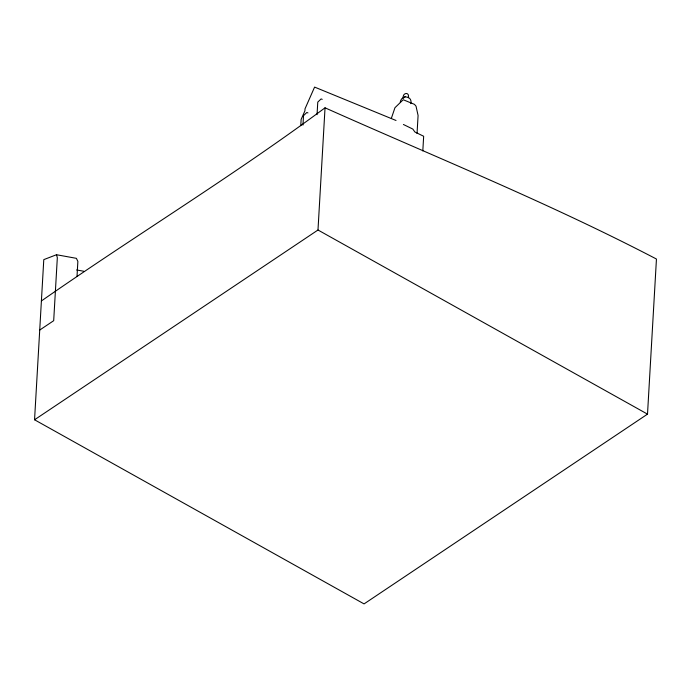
<?xml version="1.0" encoding="UTF-8"?>
<svg xmlns="http://www.w3.org/2000/svg" width="691" height="691" viewBox="0 0 691 691"><rect width="100%" height="100%" fill="white"/><g stroke="black" fill="none" stroke-linecap="round" stroke-linejoin="round"><path stroke-width="1.04" d="M41.4 300.922L43.136 299.747C136.429 234.845 233.67 175.549 325.038 107.813C435.935 157.289 548.68 202.826 656.45 259.03L647.51 414.134L364.062 603.908L34.55 419.774L43.783 259.626L56.507 254.729L76.399 258.339L77.867 261.405L77.012 276.357M300.775 125.684L301.138 119.388L304.904 110.854L305.016 108.824L314.595 87.092L396.029 120.484M302.969 125.097L303.513 115.656L306.856 112.469L307.953 112.918M317.048 114.68L317.774 102.095L321.125 98.917L322.213 99.357M34.55 419.774L317.99 230.008L325.038 107.813M408.346 97.785C409.893 91.333 402.015 92.654 403.25 98.338L405.194 96.49M410.791 103.641C412.786 95.954 401.592 94.201 400.253 102.095M417.044 133.527L418.081 115.492L416.025 106.172L414.462 104.35L403.216 99.737L394.958 107.71L391.339 118.386M422.814 150.932L423.661 136.257L414.885 131.99L412.821 129.062L403.406 124.484M39.724 330.048L53.691 320.693L57.327 257.683L56.507 254.729M76.623 269.956L83.671 271.235M317.99 230.008L647.51 414.134"/></g></svg>
